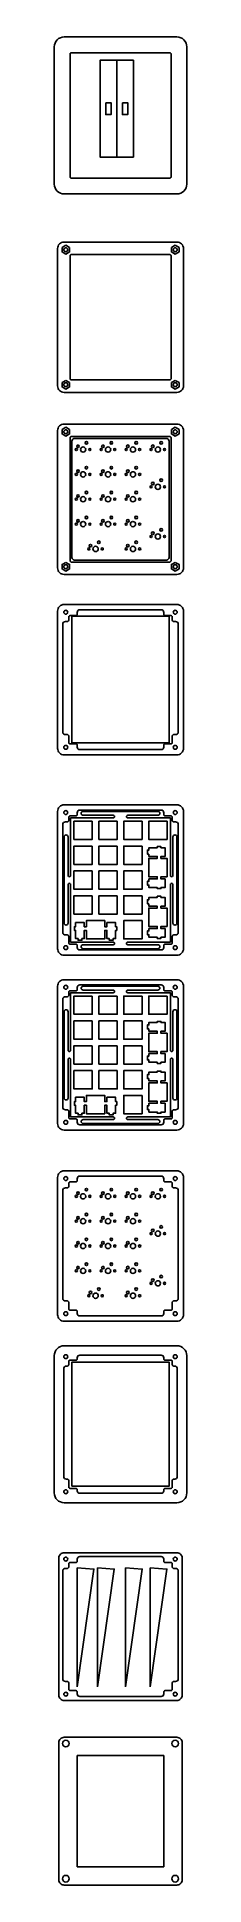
# Model space of a CAD drawing. Header units: millimetres. Extents: x -548 to -447, y -2126 to -713.
import ezdxf

# ---------------------------------------------------------------- set-up
doc = ezdxf.new("R2010")
doc.units = ezdxf.units.MM
doc.header["$MEASUREMENT"] = 0
doc.layers.get('0').update_dxf_attribs({"linetype": 'CONTINUOUS'})
doc.layers.add('LAYER1', color=3, linetype='CONTINUOUS')
doc.layers.add('Layer2', color=1, linetype='CONTINUOUS')

# ---------------------------------------------------------------- blocks, each defined once
blk = doc.blocks.new('A$Ce011c62f')
at = {"layer": 'Layer2', "linetype": 'Continuous'}
for centre, radius in [((0.8, 2), 0.8), ((2.1, 4.5), 1), ((6, 2), 2), ((8.5, 7.1), 1), ((11.1, 2), 0.8)]:
    blk.add_circle(centre, radius, dxfattribs=at)

msp = doc.modelspace()

# ---------------------------------------------------------------- linework, layer by layer
for points in [[(-539.2, -871.9), (-536.3, -873.6), (-536.3, -877), (-539.2, -878.6), (-542.1, -877), (-542.1, -873.6)], [(-455.8, -871.9), (-452.9, -873.6), (-452.9, -877), (-455.8, -878.6), (-458.7, -877), (-458.7, -873.6)], [(-539.2, -975.2), (-536.3, -976.9), (-536.3, -980.2), (-539.2, -981.9), (-542.1, -980.2), (-542.1, -976.9)], [(-455.8, -975.2), (-452.9, -976.9), (-452.9, -980.2), (-455.8, -981.9), (-458.7, -980.2), (-458.7, -976.9)], [(-539.2, -1011.1), (-536.3, -1012.8), (-536.3, -1016.1), (-539.2, -1017.8), (-542.1, -1016.1), (-542.1, -1012.8)], [(-455.8, -1011.1), (-452.9, -1012.8), (-452.9, -1016.1), (-455.8, -1017.8), (-458.7, -1016.1), (-458.7, -1012.8)], [(-539.2, -1114.4), (-536.3, -1116), (-536.3, -1119.4), (-539.2, -1121.1), (-542.1, -1119.4), (-542.1, -1116)], [(-455.8, -1114.4), (-452.9, -1116), (-452.9, -1119.4), (-455.8, -1121.1), (-458.7, -1119.4), (-458.7, -1116)]]:
    msp.add_lwpolyline(points, close=True)
for centre in [(-539.2, -875.3), (-455.8, -875.3), (-539.2, -978.5), (-455.8, -978.5), (-539.2, -1014.5), (-455.8, -1014.5), (-539.2, -1117.7), (-455.8, -1117.7), (-539.2, -1152.5), (-455.8, -1152.5), (-539.2, -1255.8), (-455.8, -1255.8), (-539.2, -1305.7), (-455.8, -1305.7), (-539.2, -1409), (-455.8, -1409), (-539.2, -1439.3), (-455.8, -1439.3), (-539.2, -1542.6), (-455.8, -1542.6), (-539.2, -1585.6), (-539.2, -1585.6), (-455.8, -1585.6), (-455.8, -1585.6), (-539.2, -1688.9), (-539.2, -1688.9), (-455.8, -1688.9), (-455.8, -1688.9), (-539.2, -1721.8), (-455.8, -1721.8), (-539.2, -1825.1), (-455.8, -1825.1), (-539.2, -1876.6), (-455.8, -1876.6), (-539.2, -1979.9), (-455.8, -1979.9)]:
    msp.add_circle(centre, 1.5)
at = {"layer": 'LAYER1'}
for points in [[(-500.4, -730.4), (-513.1, -730.4), (-513.1, -804.4), (-500.4, -804.4)], [(-487.7, -730.4), (-500.4, -730.4), (-500.4, -804.4), (-487.7, -804.4)], [(-508.7, -762.9), (-508.7, -771.9), (-504.7, -771.9), (-504.7, -762.9)], [(-496, -762.9), (-496, -771.9), (-492, -771.9), (-492, -762.9)], [(-534.5, -1252.5), (-534.5, -1155.5), (-460.5, -1155.5), (-460.5, -1252.5)], [(-519, -1312.3), (-533, -1312.3), (-533, -1326.3), (-519, -1326.3), (-519, -1312.3)], [(-500, -1312.3), (-514, -1312.3), (-514, -1326.3), (-500, -1326.3), (-500, -1312.3)], [(-481, -1312.3), (-495, -1312.3), (-495, -1326.3), (-481, -1326.3), (-481, -1312.3)], [(-462, -1312.3), (-476, -1312.3), (-476, -1326.3), (-462, -1326.3), (-462, -1312.3)], [(-519, -1331.3), (-533, -1331.3), (-533, -1345.3), (-519, -1345.3), (-519, -1331.3)], [(-500, -1331.3), (-514, -1331.3), (-514, -1345.3), (-500, -1345.3), (-500, -1331.3)], [(-481, -1331.3), (-495, -1331.3), (-495, -1345.3), (-481, -1345.3), (-481, -1331.3)], [(-475.8, -1337.4), (-475.8, -1339.3), (-469.5, -1339.3), (-469.5, -1340.8), (-476, -1340.8), (-476, -1354.8), (-469.5, -1354.8), (-469.5, -1356.4), (-475.8, -1356.4), (-475.8, -1358.2), (-477, -1358.2), (-477, -1361.2), (-475.8, -1361.2), (-475.8, -1363.1), (-469.5, -1363.1), (-469.5, -1363.9), (-466.7, -1363.9), (-466.7, -1363.1), (-463.5, -1363.1), (-463.5, -1356.4), (-466.7, -1356.4), (-466.7, -1354.8), (-462, -1354.8), (-462, -1340.8), (-466.7, -1340.8), (-466.7, -1339.3), (-463.5, -1339.3), (-463.5, -1332.6), (-466.7, -1332.6), (-466.7, -1331.7), (-469.5, -1331.7), (-469.5, -1332.6), (-475.8, -1332.6), (-475.8, -1334.4), (-477, -1334.4), (-477, -1337.4), (-475.8, -1337.4)], [(-519, -1350.3), (-533, -1350.3), (-533, -1364.3), (-519, -1364.3), (-519, -1350.3)], [(-500, -1350.3), (-514, -1350.3), (-514, -1364.3), (-500, -1364.3), (-500, -1350.3)], [(-481, -1350.3), (-495, -1350.3), (-495, -1364.3), (-481, -1364.3), (-481, -1350.3)], [(-519, -1369.3), (-533, -1369.3), (-533, -1383.3), (-519, -1383.3), (-519, -1369.3)], [(-500, -1369.3), (-514, -1369.3), (-514, -1383.3), (-500, -1383.3), (-500, -1369.3)], [(-481, -1369.3), (-495, -1369.3), (-495, -1383.3), (-481, -1383.3), (-481, -1369.3)], [(-475.8, -1375.4), (-475.8, -1377.3), (-469.5, -1377.3), (-469.5, -1378.8), (-476, -1378.8), (-476, -1392.8), (-469.5, -1392.8), (-469.5, -1394.4), (-475.8, -1394.4), (-475.8, -1396.2), (-477, -1396.2), (-477, -1399.2), (-475.8, -1399.2), (-475.8, -1401.1), (-469.5, -1401.1), (-469.5, -1401.9), (-466.7, -1401.9), (-466.7, -1401.1), (-463.5, -1401.1), (-463.5, -1394.4), (-466.7, -1394.4), (-466.7, -1392.8), (-462, -1392.8), (-462, -1378.8), (-466.7, -1378.8), (-466.7, -1377.3), (-463.5, -1377.3), (-463.5, -1370.6), (-466.7, -1370.6), (-466.7, -1369.7), (-469.5, -1369.7), (-469.5, -1370.6), (-475.8, -1370.6), (-475.8, -1372.4), (-477, -1372.4), (-477, -1375.4), (-475.8, -1375.4)], [(-526.9, -1402.1), (-525.1, -1402.1), (-525.1, -1395.8), (-523.5, -1395.8), (-523.5, -1402.3), (-509.5, -1402.3), (-509.5, -1395.8), (-507.9, -1395.8), (-507.9, -1402.1), (-506.1, -1402.1), (-506.1, -1403.3), (-503.1, -1403.3), (-503.1, -1402.1), (-501.3, -1402.1), (-501.3, -1395.8), (-500.4, -1395.8), (-500.4, -1393), (-501.3, -1393), (-501.3, -1389.8), (-507.9, -1389.8), (-507.9, -1393), (-509.5, -1393), (-509.5, -1388.3), (-523.5, -1388.3), (-523.5, -1393), (-525.1, -1393), (-525.1, -1389.8), (-531.7, -1389.8), (-531.7, -1393), (-532.6, -1393), (-532.6, -1395.8), (-531.7, -1395.8), (-531.7, -1402.1), (-529.9, -1402.1), (-529.9, -1403.3), (-526.9, -1403.3), (-526.9, -1402.1)], [(-481, -1388.3), (-495, -1388.3), (-495, -1402.3), (-481, -1402.3), (-481, -1388.3)], [(-519, -1446), (-533, -1446), (-533, -1460), (-519, -1460), (-519, -1446)], [(-500, -1446), (-514, -1446), (-514, -1460), (-500, -1460), (-500, -1446)], [(-481, -1446), (-495, -1446), (-495, -1460), (-481, -1460), (-481, -1446)], [(-462, -1446), (-476, -1446), (-476, -1460), (-462, -1460), (-462, -1446)], [(-519, -1465), (-533, -1465), (-533, -1479), (-519, -1479), (-519, -1465)], [(-500, -1465), (-514, -1465), (-514, -1479), (-500, -1479), (-500, -1465)], [(-481, -1465), (-495, -1465), (-495, -1479), (-481, -1479), (-481, -1465)], [(-475.8, -1471.1), (-475.8, -1472.9), (-469.5, -1472.9), (-469.5, -1474.5), (-476, -1474.5), (-476, -1488.5), (-469.5, -1488.5), (-469.5, -1490), (-475.8, -1490), (-475.8, -1491.9), (-477, -1491.9), (-477, -1494.9), (-475.8, -1494.9), (-475.8, -1496.7), (-469.5, -1496.7), (-469.5, -1497.6), (-466.7, -1497.6), (-466.7, -1496.7), (-463.5, -1496.7), (-463.5, -1490), (-466.7, -1490), (-466.7, -1488.5), (-462, -1488.5), (-462, -1474.5), (-466.7, -1474.5), (-466.7, -1472.9), (-463.5, -1472.9), (-463.5, -1466.2), (-466.7, -1466.2), (-466.7, -1465.4), (-469.5, -1465.4), (-469.5, -1466.2), (-475.8, -1466.2), (-475.8, -1468.1), (-477, -1468.1), (-477, -1471.1), (-475.8, -1471.1)], [(-519, -1484), (-533, -1484), (-533, -1498), (-519, -1498), (-519, -1484)], [(-500, -1484), (-514, -1484), (-514, -1498), (-500, -1498), (-500, -1484)], [(-481, -1484), (-495, -1484), (-495, -1498), (-481, -1498), (-481, -1484)], [(-519, -1503), (-533, -1503), (-533, -1517), (-519, -1517), (-519, -1503)], [(-500, -1503), (-514, -1503), (-514, -1517), (-500, -1517), (-500, -1503)], [(-481, -1503), (-495, -1503), (-495, -1517), (-481, -1517), (-481, -1503)], [(-475.8, -1509.1), (-475.8, -1510.9), (-469.5, -1510.9), (-469.5, -1512.5), (-476, -1512.5), (-476, -1526.5), (-469.5, -1526.5), (-469.5, -1528), (-475.8, -1528), (-475.8, -1529.9), (-477, -1529.9), (-477, -1532.9), (-475.8, -1532.9), (-475.8, -1534.7), (-469.5, -1534.7), (-469.5, -1535.6), (-466.7, -1535.6), (-466.7, -1534.7), (-463.5, -1534.7), (-463.5, -1528), (-466.7, -1528), (-466.7, -1526.5), (-462, -1526.5), (-462, -1512.5), (-466.7, -1512.5), (-466.7, -1510.9), (-463.5, -1510.9), (-463.5, -1504.2), (-466.7, -1504.2), (-466.7, -1503.4), (-469.5, -1503.4), (-469.5, -1504.2), (-475.8, -1504.2), (-475.8, -1506.1), (-477, -1506.1), (-477, -1509.1), (-475.8, -1509.1)], [(-526.9, -1535.7), (-525.1, -1535.7), (-525.1, -1529.5), (-523.5, -1529.5), (-523.5, -1536), (-509.5, -1536), (-509.5, -1529.5), (-507.9, -1529.5), (-507.9, -1535.7), (-506.1, -1535.7), (-506.1, -1536.9), (-503.1, -1536.9), (-503.1, -1535.7), (-501.3, -1535.7), (-501.3, -1529.5), (-500.4, -1529.5), (-500.4, -1526.7), (-501.3, -1526.7), (-501.3, -1523.4), (-507.9, -1523.4), (-507.9, -1526.7), (-509.5, -1526.7), (-509.5, -1522), (-523.5, -1522), (-523.5, -1526.7), (-525.1, -1526.7), (-525.1, -1523.4), (-531.7, -1523.4), (-531.7, -1526.7), (-532.6, -1526.7), (-532.6, -1529.5), (-531.7, -1529.5), (-531.7, -1535.7), (-529.9, -1535.7), (-529.9, -1536.9), (-526.9, -1536.9), (-526.9, -1535.7)], [(-481, -1522), (-495, -1522), (-495, -1536), (-481, -1536), (-481, -1522)], [(-534.5, -1820.9), (-534.5, -1725.9), (-460.5, -1725.9), (-460.5, -1820.9)], [(-530.5, -1974.3), (-517.8, -1884.2), (-530.5, -1883.3)], [(-515, -1974.3), (-502.3, -1884.2), (-515, -1883.3)], [(-493.6, -1974.3), (-480.9, -1884.2), (-493.6, -1883.3)], [(-474.8, -1974.3), (-462.1, -1884.2), (-474.8, -1883.3)]]:
    msp.add_lwpolyline(points, close=True, dxfattribs=at)
for points in [[(-497.5, -1019.6), (-532.5, -1019.6, 0.414214), (-534.5, -1021.6), (-534.5, -1110.6, 0.414214), (-532.5, -1112.6), (-497.5, -1112.6), (-462.5, -1112.6, 0.414214), (-460.5, -1110.6), (-460.5, -1021.6, 0.414214), (-462.5, -1019.6)], [(-497.5, -1409.8), (-469, -1409.8, 0.414214), (-467.5, -1408.3, 0.414214), (-469, -1406.8), (-492, -1406.8, -0.414214), (-493, -1405.8), (-493, -1405.8, -0.414214), (-492, -1404.8), (-459.5, -1404.8), (-459.5, -1360.8, -0.414214), (-458.5, -1359.8), (-458.5, -1359.8, -0.414214), (-457.5, -1360.8), (-457.5, -1390.3, 0.414214), (-456, -1391.8, 0.414214), (-454.5, -1390.3), (-454.5, -1324.3, 0.414214), (-456, -1322.8, 0.414214), (-457.5, -1324.3), (-457.5, -1353.8, -0.414214), (-458.5, -1354.8, -0.414214), (-459.5, -1353.8), (-459.5, -1309.8), (-492, -1309.8, -0.414214), (-493, -1308.8), (-493, -1308.8, -0.414214), (-492, -1307.8), (-469, -1307.8, 0.414214), (-467.5, -1306.3, 0.414214), (-469, -1304.8), (-497.5, -1304.8), (-526, -1304.8, 0.414214), (-527.5, -1306.3, 0.414214), (-526, -1307.8), (-503, -1307.8, -0.414214), (-502, -1308.8), (-502, -1308.8, -0.414214), (-503, -1309.8), (-535.5, -1309.8), (-535.5, -1353.8, -0.414214), (-536.5, -1354.8, -0.414214), (-537.5, -1353.8), (-537.5, -1324.3, 0.414214), (-539, -1322.8, 0.414214), (-540.5, -1324.3), (-540.5, -1390.3, 0.414214), (-539, -1391.8, 0.414214), (-537.5, -1390.3), (-537.5, -1360.8, -0.414214), (-536.5, -1359.8), (-536.5, -1359.8, -0.414214), (-535.5, -1360.8), (-535.5, -1404.8), (-503, -1404.8, -0.414214), (-502, -1405.8), (-502, -1405.8, -0.414214), (-503, -1406.8), (-526, -1406.8, 0.414214), (-527.5, -1408.3, 0.414214), (-526, -1409.8)], [(-497.5, -1543.5), (-469, -1543.5, 0.414214), (-467.5, -1542, 0.414214), (-469, -1540.5), (-492, -1540.5, -0.414214), (-493, -1539.5), (-493, -1539.5, -0.414214), (-492, -1538.5), (-459.5, -1538.5), (-459.5, -1494.5, -0.414214), (-458.5, -1493.5), (-458.5, -1493.5, -0.414214), (-457.5, -1494.5), (-457.5, -1524, 0.414214), (-456, -1525.5, 0.414214), (-454.5, -1524), (-454.5, -1458, 0.414214), (-456, -1456.5, 0.414214), (-457.5, -1458), (-457.5, -1487.5, -0.414214), (-458.5, -1488.5, -0.414214), (-459.5, -1487.5), (-459.5, -1443.5), (-492, -1443.5, -0.414214), (-493, -1442.5), (-493, -1442.5, -0.414214), (-492, -1441.5), (-469, -1441.5, 0.414214), (-467.5, -1440, 0.414214), (-469, -1438.5), (-497.5, -1438.5), (-526, -1438.5, 0.414214), (-527.5, -1440, 0.414214), (-526, -1441.5), (-503, -1441.5, -0.414214), (-502, -1442.5), (-502, -1442.5, -0.414214), (-503, -1443.5), (-535.5, -1443.5), (-535.5, -1487.5, -0.414214), (-536.5, -1488.5, -0.414214), (-537.5, -1487.5), (-537.5, -1458, 0.414214), (-539, -1456.5, 0.414214), (-540.5, -1458), (-540.5, -1524, 0.414214), (-539, -1525.5, 0.414214), (-537.5, -1524), (-537.5, -1494.5, -0.414214), (-536.5, -1493.5), (-536.5, -1493.5, -0.414214), (-535.5, -1494.5), (-535.5, -1538.5), (-503, -1538.5, -0.414214), (-502, -1539.5), (-502, -1539.5, -0.414214), (-503, -1540.5), (-526, -1540.5, 0.414214), (-527.5, -1542, 0.414214), (-526, -1543.5)]]:
    msp.add_lwpolyline(points, format="xyb", close=True, dxfattribs=at)
for centre in [(-539.2, -2017.7), (-455.8, -2017.7), (-539.2, -2121), (-455.8, -2121)]:
    msp.add_circle(centre, 2.55, dxfattribs=at)
at = {"layer": 'Layer2'}
for points in [[(-497.5, -712.6), (-540.5, -712.6, 0.414214), (-548, -720.1), (-548, -825.1, 0.414214), (-540.5, -832.6), (-497.5, -832.6), (-454.5, -832.6, 0.414214), (-447, -825.1), (-447, -720.1, 0.414214), (-454.5, -712.6)], [(-497.5, -724.6), (-535, -724.6, 0.414214), (-536, -725.6), (-536, -819.6, 0.414214), (-535, -820.6), (-497.5, -820.6), (-460, -820.6, 0.414214), (-459, -819.6), (-459, -725.6, 0.414214), (-460, -724.6)], [(-497.5, -869.4), (-540.5, -869.4, 0.414214), (-545.5, -874.4), (-545.5, -979.4, 0.414214), (-540.5, -984.4), (-497.5, -984.4), (-454.5, -984.4, 0.414214), (-449.5, -979.4), (-449.5, -874.4, 0.414214), (-454.5, -869.4)], [(-497.5, -878.9), (-535, -878.9, 0.414214), (-536, -879.9), (-536, -973.9, 0.414214), (-535, -974.9), (-497.5, -974.9), (-460, -974.9, 0.414214), (-459, -973.9), (-459, -879.9, 0.414214), (-460, -878.9)], [(-497.5, -1008.6), (-540.5, -1008.6, 0.414214), (-545.5, -1013.6), (-545.5, -1118.6, 0.414214), (-540.5, -1123.6), (-497.5, -1123.6), (-454.5, -1123.6, 0.414214), (-449.5, -1118.6), (-449.5, -1013.6, 0.414214), (-454.5, -1008.6)], [(-497.5, -1018.1), (-535, -1018.1, 0.414214), (-536, -1019.1), (-536, -1113.1, 0.414214), (-535, -1114.1), (-497.5, -1114.1), (-460, -1114.1, 0.414214), (-459, -1113.1), (-459, -1019.1, 0.414214), (-460, -1018.1)], [(-497.5, -1261.6), (-454.5, -1261.6, 0.414214), (-449.5, -1256.6), (-449.5, -1151.6, 0.414214), (-454.5, -1146.6), (-497.5, -1146.6), (-540.5, -1146.6, 0.414214), (-545.5, -1151.6), (-545.5, -1256.6, 0.414214), (-540.5, -1261.6)], [(-497.5, -1257.6), (-466.5, -1257.6, 0.414214), (-464.5, -1255.6), (-464.5, -1254.1, -0.414214), (-463.5, -1253.1), (-459, -1253.1, 0.414214), (-458, -1252.1), (-458, -1247.1, -0.414214), (-457, -1246.1), (-455.5, -1246.1, 0.414214), (-453.5, -1244.1), (-453.5, -1161.6, 0.414214), (-455.5, -1159.6), (-457, -1159.6, -0.414214), (-458, -1158.6), (-458, -1156.1, 0.414214), (-459, -1155.1), (-463.5, -1155.1, -0.414214), (-464.5, -1154.1), (-464.5, -1152.6, 0.414214), (-466.5, -1150.6), (-497.5, -1150.6), (-528.5, -1150.6, 0.414214), (-530.5, -1152.6), (-530.5, -1154.1, -0.414214), (-531.5, -1155.1), (-536, -1155.1, 0.414214), (-537, -1156.1), (-537, -1158.6, -0.414214), (-538, -1159.6), (-539.5, -1159.6, 0.414214), (-541.5, -1161.6), (-541.5, -1244.1, 0.414214), (-539.5, -1246.1), (-538, -1246.1, -0.414214), (-537, -1247.1), (-537, -1252.1, 0.414214), (-536, -1253.1), (-531.5, -1253.1, -0.414214), (-530.5, -1254.1), (-530.5, -1255.6, 0.414214), (-528.5, -1257.6)], [(-497.5, -1414.8), (-454.5, -1414.8, 0.414214), (-449.5, -1409.8), (-449.5, -1304.8, 0.414214), (-454.5, -1299.8), (-497.5, -1299.8), (-540.5, -1299.8, 0.414214), (-545.5, -1304.8), (-545.5, -1409.8, 0.414214), (-540.5, -1414.8)], [(-497.5, -1410.8), (-466.5, -1410.8, 0.414214), (-464.5, -1408.8), (-464.5, -1407.3, -0.414214), (-463.5, -1406.3), (-459, -1406.3, 0.414214), (-458, -1405.3), (-458, -1400.3, -0.414214), (-457, -1399.3), (-455.5, -1399.3, 0.414214), (-453.5, -1397.3), (-453.5, -1314.8, 0.414214), (-455.5, -1312.8), (-457, -1312.8, -0.414214), (-458, -1311.8), (-458, -1309.3, 0.414214), (-459, -1308.3), (-463.5, -1308.3, -0.414214), (-464.5, -1307.3), (-464.5, -1305.8, 0.414214), (-466.5, -1303.8), (-497.5, -1303.8), (-528.5, -1303.8, 0.414214), (-530.5, -1305.8), (-530.5, -1307.3, -0.414214), (-531.5, -1308.3), (-536, -1308.3, 0.414214), (-537, -1309.3), (-537, -1311.8, -0.414214), (-538, -1312.8), (-539.5, -1312.8, 0.414214), (-541.5, -1314.8), (-541.5, -1397.3, 0.414214), (-539.5, -1399.3), (-538, -1399.3, -0.414214), (-537, -1400.3), (-537, -1405.3, 0.414214), (-536, -1406.3), (-531.5, -1406.3, -0.414214), (-530.5, -1407.3), (-530.5, -1408.8, 0.414214), (-528.5, -1410.8)], [(-497.5, -1548.5), (-454.5, -1548.5, 0.414214), (-449.5, -1543.5), (-449.5, -1438.5, 0.414214), (-454.5, -1433.5), (-497.5, -1433.5), (-540.5, -1433.5, 0.414214), (-545.5, -1438.5), (-545.5, -1543.5, 0.414214), (-540.5, -1548.5)], [(-497.5, -1544.5), (-466.5, -1544.5, 0.414214), (-464.5, -1542.5), (-464.5, -1541, -0.414214), (-463.5, -1540), (-459, -1540, 0.414214), (-458, -1539), (-458, -1534, -0.414214), (-457, -1533), (-455.5, -1533, 0.414214), (-453.5, -1531), (-453.5, -1448.5, 0.414214), (-455.5, -1446.5), (-457, -1446.5, -0.414214), (-458, -1445.5), (-458, -1443, 0.414214), (-459, -1442), (-463.5, -1442, -0.414214), (-464.5, -1441), (-464.5, -1439.5, 0.414214), (-466.5, -1437.5), (-497.5, -1437.5), (-528.5, -1437.5, 0.414214), (-530.5, -1439.5), (-530.5, -1441, -0.414214), (-531.5, -1442), (-536, -1442, 0.414214), (-537, -1443), (-537, -1445.5, -0.414214), (-538, -1446.5), (-539.5, -1446.5, 0.414214), (-541.5, -1448.5), (-541.5, -1531, 0.414214), (-539.5, -1533), (-538, -1533, -0.414214), (-537, -1534), (-537, -1539, 0.414214), (-536, -1540), (-531.5, -1540, -0.414214), (-530.5, -1541), (-530.5, -1542.5, 0.414214), (-528.5, -1544.5)], [(-497.5, -1694.7), (-454.5, -1694.7, 0.414214), (-449.5, -1689.7), (-449.5, -1584.7, 0.414214), (-454.5, -1579.7), (-497.5, -1579.7), (-540.5, -1579.7, 0.414214), (-545.5, -1584.7), (-545.5, -1689.7, 0.414214), (-540.5, -1694.7)], [(-497.5, -1579.7), (-540.5, -1579.7, 0.414214), (-545.5, -1584.7), (-545.5, -1689.7, 0.414214), (-540.5, -1694.7), (-497.5, -1694.7), (-454.5, -1694.7, 0.414214), (-449.5, -1689.7), (-449.5, -1584.7, 0.414214), (-454.5, -1579.7)], [(-497.5, -1690.7), (-466.5, -1690.7, 0.414214), (-464.5, -1688.7), (-464.5, -1687.2, -0.414214), (-463.5, -1686.2), (-459, -1686.2, 0.414214), (-458, -1685.2), (-458, -1680.2, -0.414214), (-457, -1679.2), (-455.5, -1679.2, 0.414214), (-453.5, -1677.2), (-453.5, -1594.7, 0.414214), (-455.5, -1592.7), (-457, -1592.7, -0.414214), (-458, -1591.7), (-458, -1589.2, 0.414214), (-459, -1588.2), (-463.5, -1588.2, -0.414214), (-464.5, -1587.2), (-464.5, -1585.7, 0.414214), (-466.5, -1583.7), (-497.5, -1583.7), (-528.5, -1583.7, 0.414214), (-530.5, -1585.7), (-530.5, -1587.2, -0.414214), (-531.5, -1588.2), (-536, -1588.2, 0.414214), (-537, -1589.2), (-537, -1591.7, -0.414214), (-538, -1592.7), (-539.5, -1592.7, 0.414214), (-541.5, -1594.7), (-541.5, -1677.2, 0.414214), (-539.5, -1679.2), (-538, -1679.2, -0.414214), (-537, -1680.2), (-537, -1685.2, 0.414214), (-536, -1686.2), (-531.5, -1686.2, -0.414214), (-530.5, -1687.2), (-530.5, -1688.7, 0.414214), (-528.5, -1690.7)], [(-497.5, -1833.5), (-454.5, -1833.5, 0.414214), (-447, -1826), (-447, -1721, 0.414214), (-454.5, -1713.5), (-497.5, -1713.5), (-540.5, -1713.5, 0.414214), (-548, -1721), (-548, -1826, 0.414214), (-540.5, -1833.5)], [(-497.5, -1826.3), (-466.5, -1826.3, 0.414214), (-464.5, -1824.3), (-464.5, -1823.5, -0.414214), (-463.5, -1822.5), (-459, -1822.5, 0.414214), (-458, -1821.5), (-458, -1816.5, -0.414214), (-457, -1815.5), (-456.2, -1815.5, 0.414214), (-454.2, -1813.5), (-454.2, -1731, 0.414214), (-456.2, -1729), (-457, -1729, -0.414214), (-458, -1728), (-458, -1725.5, 0.414214), (-459, -1724.5), (-463.5, -1724.5, -0.414214), (-464.5, -1723.5), (-464.5, -1722.7, 0.414214), (-466.5, -1720.7), (-497.5, -1720.7), (-528.5, -1720.7, 0.414214), (-530.5, -1722.7), (-530.5, -1723.5, -0.414214), (-531.5, -1724.5), (-536, -1724.5, 0.414214), (-537, -1725.5), (-537, -1728, -0.414214), (-538, -1729), (-538.8, -1729, 0.414214), (-540.8, -1731), (-540.8, -1813.5, 0.414214), (-538.8, -1815.5), (-538, -1815.5, -0.414214), (-537, -1816.5), (-537, -1821.5, 0.414214), (-536, -1822.5), (-531.5, -1822.5, -0.414214), (-530.5, -1823.5), (-530.5, -1824.3, 0.414214), (-528.5, -1826.3)], [(-497.5, -1984.7), (-454.5, -1984.7, 0.414214), (-450.5, -1980.7), (-450.5, -1875.7, 0.414214), (-454.5, -1871.7), (-497.5, -1871.7), (-540.5, -1871.7, 0.414214), (-544.5, -1875.7), (-544.5, -1980.7, 0.414214), (-540.5, -1984.7)], [(-497.5, -1981.7), (-466.5, -1981.7, 0.414214), (-464.5, -1979.7), (-464.5, -1978.2, -0.414214), (-463.5, -1977.2), (-459, -1977.2, 0.414214), (-458, -1976.2), (-458, -1971.2, -0.414214), (-457, -1970.2), (-455.5, -1970.2, 0.414214), (-453.5, -1968.2), (-453.5, -1885.7, 0.414214), (-455.5, -1883.7), (-457, -1883.7, -0.414214), (-458, -1882.7), (-458, -1880.2, 0.414214), (-459, -1879.2), (-463.5, -1879.2, -0.414214), (-464.5, -1878.2), (-464.5, -1876.7, 0.414214), (-466.5, -1874.7), (-497.5, -1874.7), (-528.5, -1874.7, 0.414214), (-530.5, -1876.7), (-530.5, -1878.2, -0.414214), (-531.5, -1879.2), (-536, -1879.2, 0.414214), (-537, -1880.2), (-537, -1882.7, -0.414214), (-538, -1883.7), (-539.5, -1883.7, 0.414214), (-541.5, -1885.7), (-541.5, -1968.2, 0.414214), (-539.5, -1970.2), (-538, -1970.2, -0.414214), (-537, -1971.2), (-537, -1976.2, 0.414214), (-536, -1977.2), (-531.5, -1977.2, -0.414214), (-530.5, -1978.2), (-530.5, -1979.7, 0.414214), (-528.5, -1981.7)], [(-497.5, -2125.9), (-454.5, -2125.9, 0.414214), (-450.5, -2121.9), (-450.5, -2016.9, 0.414214), (-454.5, -2012.9), (-497.5, -2012.9), (-540.5, -2012.9, 0.414214), (-544.5, -2016.9), (-544.5, -2121.9, 0.414214), (-540.5, -2125.9)]]:
    msp.add_lwpolyline(points, format="xyb", close=True, dxfattribs=at)
msp.add_lwpolyline([(-497.5, -2111.9), (-464.5, -2111.9), (-464.5, -2026.9), (-497.5, -2026.9), (-530.5, -2026.9), (-530.5, -2111.9)], close=True, dxfattribs=at)

# ---------------------------------------------------------------- block references
at = {"layer": 'LAYER1'}
for p in [(-532, -1030.1), (-513, -1030.1), (-494, -1030.1), (-475, -1030.1), (-532, -1049.1), (-513, -1049.1), (-494, -1049.1), (-532, -1068.1), (-513, -1068.1), (-494, -1068.1), (-475, -1058.6), (-532, -1087.1), (-513, -1087.1), (-494, -1087.1), (-522.5, -1106.1), (-494, -1106.1), (-475, -1096.6), (-532, -1601.2), (-532, -1601.2), (-513, -1601.2), (-513, -1601.2), (-494, -1601.2), (-494, -1601.2), (-475, -1601.2), (-475, -1601.2), (-532, -1620.2), (-532, -1620.2), (-513, -1620.2), (-513, -1620.2), (-494, -1620.2), (-494, -1620.2), (-475, -1629.7), (-475, -1629.7), (-532, -1639.2), (-532, -1639.2), (-513, -1639.2), (-513, -1639.2), (-494, -1639.2), (-494, -1639.2), (-532, -1658.2), (-532, -1658.2), (-513, -1658.2), (-513, -1658.2), (-494, -1658.2), (-494, -1658.2), (-475, -1667.7), (-475, -1667.7), (-522.5, -1677.2), (-522.5, -1677.2), (-494, -1677.2), (-494, -1677.2)]:
    msp.add_blockref('A$Ce011c62f', p, dxfattribs=at)

doc.saveas('drawing.dxf')
